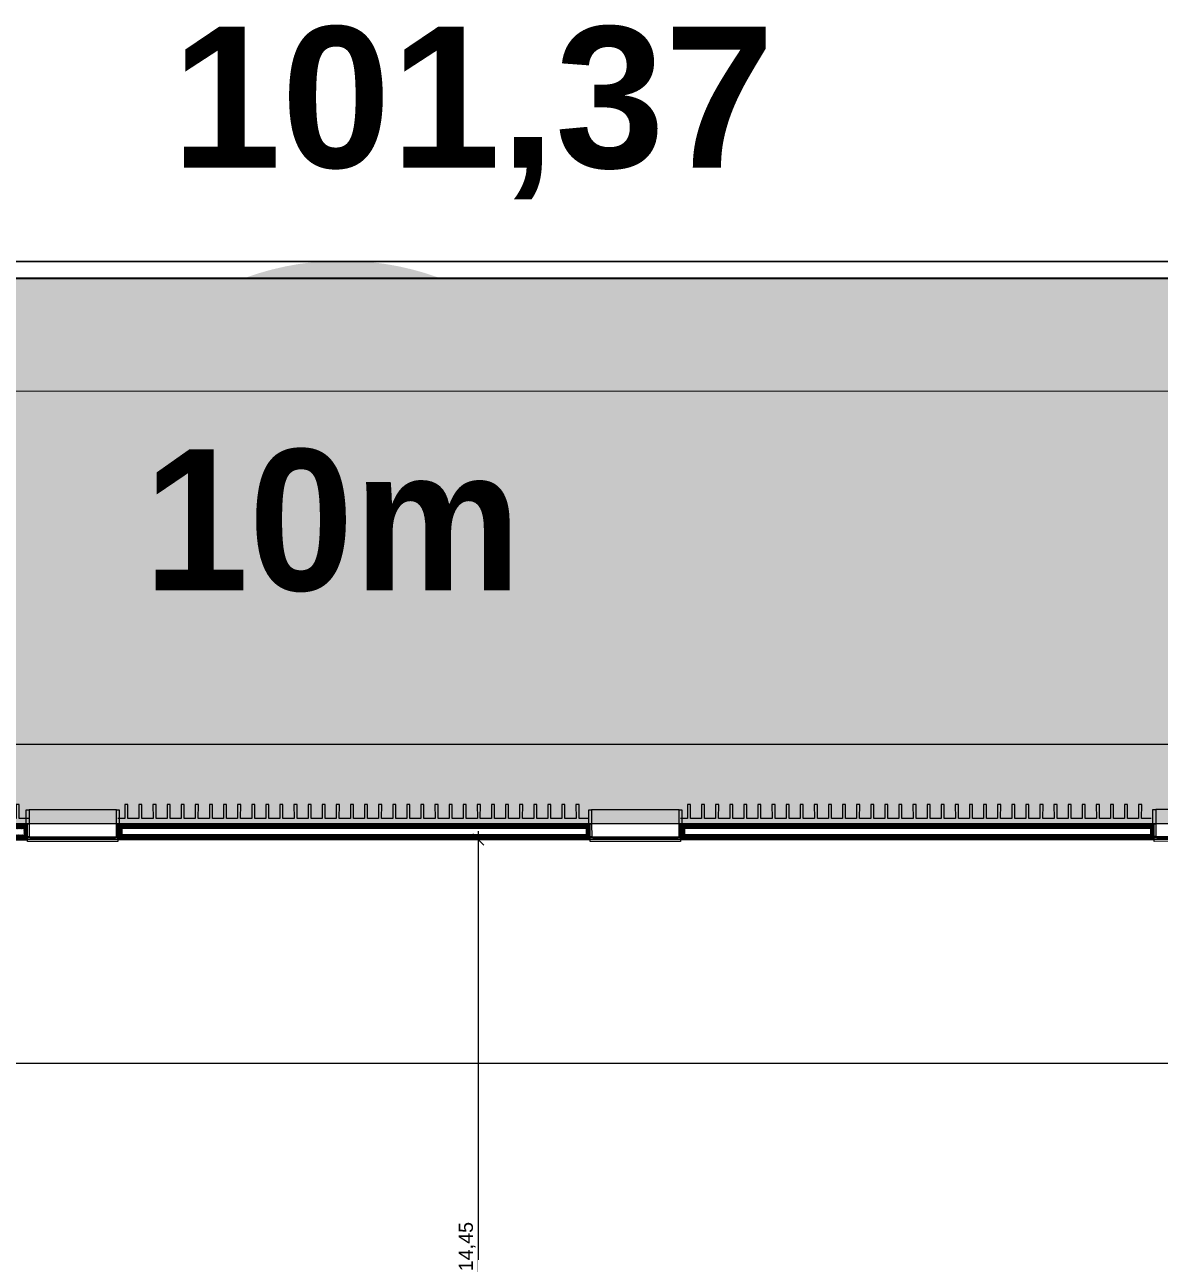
# Model space of a CAD drawing. Header units: millimetres. Extents: x -284281 to 1648660, y -821378 to -151356.
# Drawn here: x 414184 to 434306, y -180983 to -159236 of the extents above; entities that cross this region are included whole.
import ezdxf

# ---------------------------------------------------------------- set-up
doc = ezdxf.new("R2010")
doc.units = ezdxf.units.MM
doc.header["$MEASUREMENT"] = 0
doc.set_wipeout_variables(frame=1)
doc.linetypes.add('Traits', pattern=[282.222223, 141.111112, -141.111112])
doc.linetypes.add('Wipeout_Contour', pattern=[1000, 0, -1000])
for name, color, linetype in [('Cotations - 1_100', 7, 'Continuous'), ('Divers - Dessin général', 7, 'Continuous'), ('Fenêtres ARCHICAD', 7, 'Continuous'), ('Hachure', 7, 'Continuous'), ('Nouveau_0', 7, 'Continuous'), ('Sols_ Dalles', 7, 'Continuous'), ('TopoAlt', 7, 'Continuous')]:
    doc.layers.add(name, color=color, linetype=linetype)
doc.styles.add('STYLE_GENERE_2', font='arial.ttf')
doc.styles.add('STYLE_GENERE_3', font='arialbd.ttf')
doc.styles.add('STYLE_GENERE_4', font='AGENCYB.TTF')
doc.dimstyles.new('STYLE_GENERE__1', dxfattribs={"dimtxt": 250, "dimasz": 190, "dimexe": 0.18, "dimexo": 0.0625, "dimgap": 0, "dimtad": 1, "dimtih": 1, "dimtoh": 1, "dimlfac": 0.001, "dimzin": 0, "dimdsep": 46, "dimtxsty": 'STYLE_GENERE_2', "dimblk": 'ARROWHEAD_6', "dimblk1": 'ARROWHEAD_6', "dimblk2": 'ARROWHEAD_6', "dimcen": 0.09, "dimse1": 1, "dimse2": 1, "dimclrd": 7, "dimclre": 7, "dimclrt": 7, "dimazin": 0, "dimtfac": 1, "dimtdec": 4, "dimtmove": 0, "dimatfit": 3, "dimfxl": 1, "dimtolj": 1, "dimtzin": 0, "dimarcsym": 0})
doc.dimstyles.new('STYLE_GENERE__2', dxfattribs={"dimtxt": 250, "dimasz": 190, "dimexe": 0.18, "dimexo": 0.0625, "dimgap": 0, "dimtad": 1, "dimlfac": 0.001, "dimzin": 0, "dimdsep": 46, "dimtxsty": 'STYLE_GENERE_2', "dimblk": 'ARROWHEAD_6', "dimblk1": 'ARROWHEAD_6', "dimblk2": 'ARROWHEAD_6', "dimcen": 0.09, "dimse1": 1, "dimse2": 1, "dimclrd": 7, "dimclre": 7, "dimclrt": 7, "dimazin": 0, "dimtfac": 1, "dimtdec": 4, "dimtmove": 0, "dimatfit": 3, "dimfxl": 1, "dimtolj": 1, "dimtzin": 0, "dimarcsym": 0})
pattern_1 = [(45, (0, 175), (-55.684659, 55.684659), [0, -52.5, 0, -78.75]), (110, (175, 175), (74.000794, 26.934086), [0, -38.5, 0, -66.5])]
pattern_2 = [(45, (0, 0), (-7.07106781, 7.07106781), [])]

# ---------------------------------------------------------------- blocks, each defined once
blk = doc.blocks.new('Dalle_30_2', base_point=(380203, -171996))
at = {"layer": 'Sols_ Dalles', "linetype": 'Continuous', "lineweight": 0, "true_color": 0x2e271c}
blk.add_hatch(color=250, dxfattribs=at).paths.add_polyline_path([(380203, -171996), (380203, -230016), (380203, -260811), (415475, -260811), (415475, -260796), (415475, -258650), (415475, -258011), (415475, -222496), (405655, -222496), (405655, -218296), (415454, -218296), (415454, -204496), (412055, -204496), (412055, -201781), (412055, -189811), (436505, -189811), (436505, -253396), (436505, -253416), (437905, -253416), (437905, -253396), (437905, -188411), (410655, -188411), (410655, -200381), (410655, -205896), (414054, -205896), (414054, -216896), (404255, -216896), (404255, -223896), (414054, -223896), (414054, -258650), (414054, -259411), (382690, -259411), (381560, -259411), (381560, -231416), (381560, -173396), (462926, -173396), (462926, -253416), (464326, -253416), (464326, -171996)])
at = {"layer": 'Sols_ Dalles', "color": 250, "linetype": 'Continuous', "lineweight": 5, "true_color": 0x1f1f1f, "flags": 128}
for points in [[(381560, -259411), (381560, -231416), (381560, -173396), (462926, -173396), (462926, -253416)], [(464326, -253416), (464326, -171996), (380203, -171996), (380203, -230016), (380203, -260811)]]:
    blk.add_lwpolyline(points, dxfattribs=at)
blk = doc.blocks.new('Dalle_31_2', base_point=(360548, -295063))
at = {"linetype": 'Continuous', "lineweight": 0, "true_color": 0x6f6f6f}
h = blk.add_hatch(color=8, dxfattribs=at)
h.paths.add_polyline_path([(360548, -295063), (487920, -293827), (487920, -270903), (487463, -270903), (472886, -271041), (472886, -271062, 0.001346), (472886, -271073), (472897, -273095, -0.414214), (470908, -275106), (462184, -275106, -0.005189), (462131, -275116), (454148, -275196), (438771, -275253, -0.386553), (436573, -273475, -0.025189), (436562, -273329), (436569, -267730, -0.098562), (436800, -266944), (436817, -266952, -0.258849), (438655, -265606), (438653, -265587), (439337, -265587), (439337, -265687), (439337, -270687), (469237, -270687), (469237, -265687), (470908, -265687), (472605, -265687), (472605, -163738), (371863, -163738), (371863, -271041), (371883, -271041), (371883, -272001), (371883, -272001, -0.409427), (367883, -275935), (360548, -275935)])
h.paths.add_polyline_path([(377135, -260640), (373845, -260640), (373845, -248365), (373845, -243090), (373845, -242190), (377135, -242190)], flags=0)
h.paths.add_polyline_path([(380203, -193811), (380203, -171996), (431506, -171996), (464310, -171996), (464310, -262266), (464310, -262366), (438594, -262351), (437926, -262351), (436550, -262351), (436550, -189811), (412055, -189811), (412055, -201781), (412055, -204496), (415454, -204496), (415454, -208496), (415454, -218296), (405655, -218296), (405655, -222496), (415475, -222496), (415475, -260811), (380203, -260811), (380203, -230016)], flags=0)
h.paths.add_polyline_path([(381437, -269434, -0.090319), (381558, -268728, -0.201449), (382612, -267593, -0.104211), (383418, -267415), (384017, -267409, -0.104045), (384825, -267571, -0.238255), (385984, -268953, -0.055189), (386036, -269390), (386038, -269611), (386051, -270890), (385792, -271893, -0.267949), (384070, -272909), (383470, -272915, -0.193717), (382079, -272370, -0.070569), (381728, -271931, -0.131652), (381451, -270934)], flags=0)
h.paths.add_polyline_path([(392017, -273452), (392030, -267378, -0.380557), (394017, -265610), (394094, -265610), (394094, -270610), (409094, -270610), (409094, -265610), (414056, -265610, -0.414214), (415556, -267110), (415556, -273661, -0.345502), (413837, -275433), (394027, -275599, -0.415791), (392017, -273599)], flags=0)
h.paths.add_polyline_path([(424210, -271504, -0.134474), (423930, -270485), (423930, -268985, -0.414214), (425930, -266985), (426530, -266985, -0.414214), (428530, -268985), (428530, -270485, -0.12882), (428274, -271466, -0.270936), (426530, -272485), (425930, -272485, -0.26498)], flags=0)
at = {"color": 9, "linetype": 'Continuous', "lineweight": 5, "flags": 128}
blk.add_lwpolyline([(472605, -265687), (472605, -163738), (371863, -163738), (371863, -271041)], dxfattribs=at)
blk.add_lwpolyline([(380203, -193811), (380203, -230016), (380203, -260811), (415475, -260811), (415475, -222496), (405655, -222496), (405655, -218296), (415454, -218296), (415454, -208496), (415454, -204496), (412055, -204496), (412055, -201781), (412055, -189811), (436550, -189811), (436550, -262351), (437926, -262351), (438594, -262351), (464310, -262366), (464310, -262266), (464310, -171996), (431506, -171996), (380203, -171996)], close=True, dxfattribs=at)
blk = doc.blocks.new('Dalle_46_2', base_point=(371875, -163719))
at = {"linetype": 'Continuous', "lineweight": 0, "true_color": 0x90b349}
blk.add_hatch(color=55, dxfattribs=at).paths.add_polyline_path([(371875, -163719), (371856, -271725), (373816, -271706), (373835, -165720), (470605, -165737), (470587, -265587), (472587, -265588), (472605, -163738)])
at = {"color": 7, "linetype": 'Continuous', "lineweight": 5, "flags": 128}
blk.add_lwpolyline([(371875, -163719), (371856, -271725), (373816, -271706), (373835, -165720), (470605, -165737), (470587, -265587), (472587, -265588), (472605, -163738)], close=True, dxfattribs=at)
blk = doc.blocks.new('Fenêtre 25')
at = {"layer": 'Fenêtres ARCHICAD', "color": 7, "linetype": 'Continuous', "lineweight": 5}
for p, q in [((-800, 0), (-800, 33)), ((-800, 33), (800, 33)), ((800, 33), (800, 0)), ((-800, -30), (800, -30)), ((-800, -280), (-800, -50)), ((-800, -50), (-775, -50)), ((-800, -195), (-800, -265)), ((-800, -195), (-800, -265)), ((-800, -195), (-800, -265)), ((-800, -195), (-800, -265)), ((-775, -50), (-775, -280)), ((775, -280), (775, -50)), ((775, -50), (800, -50)), ((800, -50), (800, -280)), ((800, -195), (800, -265)), ((800, -195), (800, -265)), ((800, -195), (800, -265)), ((800, -195), (800, -265)), ((-825, -530), (-825, -280)), ((-825, -280), (-775, -280)), ((-825, -280), (-800, -280)), ((-825, -280), (-800, -280)), ((-800, -265), (-800, -280)), ((-800, -265), (-800, -280)), ((-775, -280), (-800, -280)), ((-775, -280), (-775, -530)), ((800, -280), (775, -280)), ((775, -280), (825, -280)), ((775, -530), (775, -280)), ((800, -265), (800, -280)), ((800, -265), (800, -280)), ((800, -280), (825, -280)), ((800, -280), (825, -280)), ((825, -280), (825, -530)), ((-775, -530), (-825, -530)), ((-775, -530), (775, -530)), ((825, -530), (775, -530))]:
    blk.add_line(p, q, dxfattribs=at)
at = {"layer": 'Fenêtres ARCHICAD', "color": 7, "linetype": 'Traits', "lineweight": 5}
blk.add_line((-800, 0), (800, 0), dxfattribs=at)
at = {"color": 254, "linetype": 'Wipeout_Contour', "lineweight": 0, "ltscale": 3003.33026}
blk.add_wipeout([(-750, 0), (-750, -50), (750, -50), (750, 0)], dxfattribs=at).dxf.layer = 'Fenêtres ARCHICAD'
at = {"layer": 'Fenêtres ARCHICAD', "color": 7, "linetype": 'Continuous', "lineweight": 5}
for p, q in [((-800, 0), (-750, 0)), ((-800, 0), (-800, -15)), ((-800, 0), (-800, -15)), ((-750, 0), (-750, -50)), ((-750, 0), (750, 0)), ((750, -50), (750, 0)), ((750, 0), (800, 0)), ((800, 0), (800, -15)), ((800, 0), (800, -15)), ((-800, -15), (-800, -50)), ((-800, -15), (-800, -50)), ((-750, -50), (-800, -50)), ((-800, -50), (-800, -85)), ((-800, -50), (-800, -85)), ((-800, -85), (-800, -195)), ((-800, -85), (-800, -195)), ((-800, -85), (-800, -195)), ((-800, -85), (-800, -195)), ((-750, -25), (750, -25)), ((750, -50), (-750, -50)), ((800, -50), (750, -50)), ((800, -15), (800, -50)), ((800, -15), (800, -50)), ((800, -50), (800, -85)), ((800, -50), (800, -85)), ((800, -85), (800, -195)), ((800, -85), (800, -195)), ((800, -85), (800, -195)), ((800, -85), (800, -195))]:
    blk.add_line(p, q, dxfattribs=at)
blk = doc.blocks.new('Mur_175_2', base_point=(381560, -173411))
at = {"color": 254, "linetype": 'Wipeout_Contour', "lineweight": 0, "ltscale": 1780815.085440296}
blk.add_wipeout([(405839, -173406), (405839, -173421), (414239, -173420), (414239, -173405)], dxfattribs=at)
at = {"color": 254, "linetype": 'Wipeout_Contour', "lineweight": 0, "ltscale": 1817672.836844516}
blk.add_wipeout([(415839, -173404), (415839, -173419), (424214, -173418), (424214, -173403)], dxfattribs=at)
at = {"color": 254, "linetype": 'Wipeout_Contour', "lineweight": 0, "ltscale": 1854658.81084497}
blk.add_wipeout([(425814, -173402), (425814, -173417), (434214, -173416), (434214, -173401)], dxfattribs=at)
at = {"color": 254, "linetype": 'Wipeout_Contour', "lineweight": 0, "ltscale": 1781228.448330974}
blk.add_wipeout([(414239, -173670), (405839, -173671), (405839, -173686), (414239, -173685)], dxfattribs=at)
at = {"linetype": 'Continuous', "lineweight": 5, "true_color": 0x5f5f5f}
h = blk.add_hatch(dxfattribs=at)
h.set_pattern_fill('ENDUIT_0002', color=251, style=0, pattern_type=2)
h.set_pattern_definition(pattern_1)
h.paths.add_polyline_path([(405839, -173406), (405839, -173421), (414239, -173420), (414239, -173405)])
h = blk.add_hatch(dxfattribs=at)
h.set_pattern_fill('ENDUIT_0002', color=251, style=0, pattern_type=2)
h.set_pattern_definition(pattern_1)
h.paths.add_polyline_path([(415839, -173404), (415839, -173419), (424214, -173418), (424214, -173403)])
h = blk.add_hatch(dxfattribs=at)
h.set_pattern_fill('ENDUIT_0002', color=251, style=0, pattern_type=2)
h.set_pattern_definition(pattern_1)
h.paths.add_polyline_path([(425814, -173402), (425814, -173417), (434214, -173416), (434214, -173401)])
h = blk.add_hatch(dxfattribs=at)
h.set_pattern_fill('ENDUIT_0002', color=251, style=0, pattern_type=2)
h.set_pattern_definition(pattern_1)
h.paths.add_polyline_path([(414239, -173670), (405839, -173671), (405839, -173686), (414239, -173685)])
at = {"color": 254, "linetype": 'Wipeout_Contour', "lineweight": 0, "ltscale": 1780881.149499115}
blk.add_wipeout([(405839, -173421), (405909, -173491), (414169, -173490), (414239, -173420)], dxfattribs=at)
at = {"color": 254, "linetype": 'Wipeout_Contour', "lineweight": 0, "ltscale": 1817737.569561409}
blk.add_wipeout([(415839, -173419), (415909, -173489), (424144, -173488), (424214, -173418)], dxfattribs=at)
at = {"color": 254, "linetype": 'Wipeout_Contour', "lineweight": 0, "ltscale": 1854722.259495648}
blk.add_wipeout([(425814, -173417), (425884, -173487), (434144, -173486), (434214, -173416)], dxfattribs=at)
at = {"linetype": 'Continuous', "lineweight": 5, "true_color": 0x5f5f5f}
h = blk.add_hatch(dxfattribs=at)
h.set_pattern_fill('BRIQUES_TERRE_CUITE__INT_94', color=251, style=0, pattern_type=2)
h.set_pattern_definition(pattern_2)
h.paths.add_polyline_path([(405839, -173421), (405909, -173491), (414169, -173490), (414239, -173420)])
h = blk.add_hatch(dxfattribs=at)
h.set_pattern_fill('BRIQUES_TERRE_CUITE__INT_94', color=251, style=0, pattern_type=2)
h.set_pattern_definition(pattern_2)
h.paths.add_polyline_path([(415839, -173419), (415909, -173489), (424144, -173488), (424214, -173418)])
h = blk.add_hatch(dxfattribs=at)
h.set_pattern_fill('BRIQUES_TERRE_CUITE__INT_94', color=251, style=0, pattern_type=2)
h.set_pattern_definition(pattern_2)
h.paths.add_polyline_path([(425814, -173417), (425884, -173487), (434144, -173486), (434214, -173416)])
at = {"color": 254, "linetype": 'Wipeout_Contour', "lineweight": 0, "ltscale": 1817874.899789986}
blk.add_wipeout([(415909, -173489), (415909, -173599), (424144, -173598), (424144, -173488)], dxfattribs=at)
at = {"color": 254, "linetype": 'Wipeout_Contour', "lineweight": 0, "ltscale": 1854856.85800257}
blk.add_wipeout([(425884, -173487), (425884, -173597), (434144, -173596), (434144, -173486)], dxfattribs=at)
at = {"color": 254, "linetype": 'Wipeout_Contour', "lineweight": 0, "ltscale": 1781162.123250293}
blk.add_wipeout([(414239, -173600), (405839, -173601), (405839, -173671), (414239, -173670)], dxfattribs=at)
at = {"linetype": 'Continuous', "lineweight": 5, "true_color": 0x5f5f5f}
h = blk.add_hatch(dxfattribs=at)
h.set_pattern_fill('BRIQUES_TERRE_CUITE__INT_94', color=251, style=0, pattern_type=2)
h.set_pattern_definition(pattern_2)
h.paths.add_polyline_path([(414239, -173600), (405839, -173601), (405839, -173671), (414239, -173670)])
at = {"color": 254, "linetype": 'Wipeout_Contour', "lineweight": 0, "ltscale": 1818077.818489776}
blk.add_wipeout([(424214, -173668), (415839, -173669), (415839, -173684), (424214, -173683)], dxfattribs=at)
at = {"color": 254, "linetype": 'Wipeout_Contour', "lineweight": 0, "ltscale": 1855055.717275496}
blk.add_wipeout([(434214, -173666), (425814, -173667), (425814, -173682), (434214, -173681)], dxfattribs=at)
at = {"linetype": 'Continuous', "lineweight": 5, "true_color": 0x5f5f5f}
h = blk.add_hatch(dxfattribs=at)
h.set_pattern_fill('ENDUIT_0002', color=251, style=0, pattern_type=2)
h.set_pattern_definition(pattern_1)
h.paths.add_polyline_path([(424214, -173668), (415839, -173669), (415839, -173684), (424214, -173683)])
h = blk.add_hatch(dxfattribs=at)
h.set_pattern_fill('ENDUIT_0002', color=251, style=0, pattern_type=2)
h.set_pattern_definition(pattern_1)
h.paths.add_polyline_path([(434214, -173666), (425814, -173667), (425814, -173682), (434214, -173681)])
at = {"color": 254, "linetype": 'Wipeout_Contour', "lineweight": 0, "ltscale": 1796335.717351052}
blk.add_wipeout([(414169, -173490), (414169, -173600), (414239, -173600), (414239, -173420)], dxfattribs=at)
at = {"linetype": 'Continuous', "lineweight": 5, "true_color": 0x5f5f5f}
h = blk.add_hatch(dxfattribs=at)
h.set_pattern_fill('BRIQUES_TERRE_CUITE__INT_94', color=251, style=0, pattern_type=2)
h.set_pattern_definition(pattern_2)
h.paths.add_polyline_path([(414169, -173490), (414169, -173600), (414239, -173600), (414239, -173420)])
at = {"color": 7, "linetype": 'Continuous', "lineweight": 5}
for p, q in [((414239, -173420), (405839, -173421)), ((414239, -173405), (414214, -173405)), ((414239, -173420), (414239, -173405)), ((414239, -173490), (414239, -173420)), ((414239, -173490), (414239, -173420)), ((414239, -173600), (414239, -173490)), ((414239, -173600), (414239, -173490)), ((405839, -173671), (414239, -173670)), ((414239, -173635), (414239, -173600)), ((414239, -173670), (414239, -173635)), ((414239, -173685), (414239, -173670))]:
    blk.add_line(p, q, dxfattribs=at)
at = {"color": 7, "linetype": 'Continuous', "lineweight": 5, "flags": 128}
for points in [[(414239, -173405), (405839, -173406)], [(405839, -173686), (414239, -173685)]]:
    blk.add_lwpolyline(points, dxfattribs=at)
at = {"color": 254, "linetype": 'Wipeout_Contour', "lineweight": 0, "ltscale": 1818012.837966135}
blk.add_wipeout([(424214, -173598), (415839, -173599), (415839, -173669), (424214, -173668)], dxfattribs=at)
at = {"color": 254, "linetype": 'Wipeout_Contour', "lineweight": 0, "ltscale": 1854992.032110328}
blk.add_wipeout([(434214, -173596), (425814, -173597), (425814, -173667), (434214, -173666)], dxfattribs=at)
at = {"linetype": 'Continuous', "lineweight": 5, "true_color": 0x5f5f5f}
h = blk.add_hatch(dxfattribs=at)
h.set_pattern_fill('BRIQUES_TERRE_CUITE__INT_94', color=251, style=0, pattern_type=2)
h.set_pattern_definition(pattern_2)
h.paths.add_polyline_path([(424214, -173598), (415839, -173599), (415839, -173669), (424214, -173668)])
h = blk.add_hatch(dxfattribs=at)
h.set_pattern_fill('BRIQUES_TERRE_CUITE__INT_94', color=251, style=0, pattern_type=2)
h.set_pattern_definition(pattern_2)
h.paths.add_polyline_path([(434214, -173596), (425814, -173597), (425814, -173667), (434214, -173666)])
at = {"color": 254, "linetype": 'Wipeout_Contour', "lineweight": 0, "ltscale": 1802498.252820225}
blk.add_wipeout([(415909, -173489), (415839, -173419), (415839, -173599), (415909, -173599)], dxfattribs=at)
at = {"color": 254, "linetype": 'Wipeout_Contour', "lineweight": 0, "ltscale": 1833198.740355224}
blk.add_wipeout([(424144, -173488), (424144, -173598), (424214, -173598), (424214, -173418)], dxfattribs=at)
at = {"color": 254, "linetype": 'Wipeout_Contour', "lineweight": 0, "ltscale": 1839382.675744231}
blk.add_wipeout([(425884, -173487), (425814, -173417), (425814, -173597), (425884, -173597)], dxfattribs=at)
at = {"color": 254, "linetype": 'Wipeout_Contour', "lineweight": 0, "ltscale": 1870279.27357819}
blk.add_wipeout([(434144, -173486), (434144, -173596), (434214, -173596), (434214, -173416)], dxfattribs=at)
at = {"linetype": 'Continuous', "lineweight": 5, "true_color": 0x5f5f5f}
h = blk.add_hatch(dxfattribs=at)
h.set_pattern_fill('BRIQUES_TERRE_CUITE__INT_94', color=251, style=0, pattern_type=2)
h.set_pattern_definition(pattern_2)
h.paths.add_polyline_path([(415909, -173489), (415839, -173419), (415839, -173599), (415909, -173599)])
h = blk.add_hatch(dxfattribs=at)
h.set_pattern_fill('BRIQUES_TERRE_CUITE__INT_94', color=251, style=0, pattern_type=2)
h.set_pattern_definition(pattern_2)
h.paths.add_polyline_path([(424144, -173488), (424144, -173598), (424214, -173598), (424214, -173418)])
h = blk.add_hatch(dxfattribs=at)
h.set_pattern_fill('BRIQUES_TERRE_CUITE__INT_94', color=251, style=0, pattern_type=2)
h.set_pattern_definition(pattern_2)
h.paths.add_polyline_path([(425884, -173487), (425814, -173417), (425814, -173597), (425884, -173597)])
h = blk.add_hatch(dxfattribs=at)
h.set_pattern_fill('BRIQUES_TERRE_CUITE__INT_94', color=251, style=0, pattern_type=2)
h.set_pattern_definition(pattern_2)
h.paths.add_polyline_path([(434144, -173486), (434144, -173596), (434214, -173596), (434214, -173416)])
at = {"color": 7, "linetype": 'Continuous', "lineweight": 5}
for p, q in [((415864, -173404), (415839, -173404)), ((415839, -173419), (415839, -173404)), ((424214, -173418), (415839, -173419)), ((415839, -173489), (415839, -173419)), ((415839, -173489), (415839, -173419)), ((415839, -173599), (415839, -173489)), ((415839, -173599), (415839, -173489)), ((424144, -173488), (415909, -173489)), ((415909, -173489), (415909, -173599)), ((424144, -173488), (424144, -173598)), ((424214, -173403), (424189, -173403)), ((424214, -173418), (424214, -173403)), ((424214, -173488), (424214, -173418)), ((424214, -173488), (424214, -173418)), ((424214, -173598), (424214, -173488)), ((424214, -173598), (424214, -173488)), ((425839, -173402), (425814, -173402)), ((425814, -173417), (425814, -173402)), ((434214, -173416), (425814, -173417)), ((425814, -173487), (425814, -173417)), ((425814, -173487), (425814, -173417)), ((425814, -173597), (425814, -173487)), ((425814, -173597), (425814, -173487)), ((434144, -173486), (425884, -173487)), ((425884, -173487), (425884, -173597)), ((434144, -173486), (434144, -173596)), ((434214, -173401), (434189, -173401)), ((434214, -173416), (434214, -173401)), ((434214, -173486), (434214, -173416)), ((434214, -173486), (434214, -173416)), ((434214, -173596), (434214, -173486)), ((434214, -173596), (434214, -173486)), ((415839, -173634), (415839, -173599)), ((415839, -173669), (415839, -173634)), ((415839, -173669), (424214, -173668)), ((415839, -173684), (415839, -173669)), ((424144, -173598), (415909, -173599)), ((424214, -173633), (424214, -173598)), ((424214, -173668), (424214, -173633)), ((424214, -173683), (424214, -173668)), ((425814, -173632), (425814, -173597)), ((425814, -173667), (425814, -173632)), ((425814, -173667), (434214, -173666)), ((425814, -173682), (425814, -173667)), ((434144, -173596), (425884, -173597)), ((434214, -173631), (434214, -173596)), ((434214, -173666), (434214, -173631)), ((434214, -173681), (434214, -173666))]:
    blk.add_line(p, q, dxfattribs=at)
at = {"color": 7, "linetype": 'Continuous', "lineweight": 5, "flags": 128}
for points in [[(424214, -173403), (415839, -173404)], [(434214, -173401), (425814, -173402)], [(415839, -173684), (424214, -173683)], [(425814, -173682), (434214, -173681)]]:
    blk.add_lwpolyline(points, dxfattribs=at)
at = {"layer": 'Fenêtres ARCHICAD', "color": 7, "linetype": 'Continuous', "lineweight": 5, "zscale": 1000, "rotation": 180.0105654490006}
for p in [(415039, -173684), (425014, -173683), (435014, -173681)]:
    blk.add_blockref('Fenêtre 25', p, dxfattribs=at)
blk = doc.blocks.new('Mur_227_2', base_point=(371535, -163438))
at = {"layer": 'TopoAlt', "color": 211, "linetype": 'Continuous', "lineweight": 5, "true_color": 0xfe55ff, "flags": 128}
for points in [[(472905, -163438), (371835, -163438)], [(371835, -163738), (472605, -163738)]]:
    blk.add_lwpolyline(points, dxfattribs=at)
blk = doc.blocks.new('Tôle profilée 25')
at = {"color": 7, "linetype": 'Continuous', "lineweight": 5}
for p, q in [((0, 8347.3), (0, 8176.5)), ((-250, 8177.5), (-250, 8150)), ((0, 8176.5), (-250, 8177.5)), ((-250, 8150), (-250, 8122.5)), ((-250, 8122.5), (0, 8123.5)), ((0, 8123.5), (0, 7926.5)), ((-250, 7927.5), (-250, 7900)), ((0, 7926.5), (-250, 7927.5)), ((-250, 7900), (-250, 7872.5)), ((-250, 7872.5), (0, 7873.5)), ((0, 7873.5), (0, 7676.5)), ((-250, 7677.5), (-250, 7650)), ((0, 7676.5), (-250, 7677.5)), ((-250, 7650), (-250, 7622.5)), ((-250, 7622.5), (0, 7623.5)), ((0, 7623.5), (0, 7426.5)), ((-250, 7427.5), (-250, 7400)), ((0, 7426.5), (-250, 7427.5)), ((-250, 7400), (-250, 7372.5)), ((-250, 7372.5), (0, 7373.5)), ((-250, 7177.5), (-250, 7150)), ((0, 7176.5), (-250, 7177.5)), ((0, 7373.5), (0, 7176.5)), ((-250, 7150), (-250, 7122.5)), ((-250, 7122.5), (0, 7123.5)), ((0, 7123.5), (0, 6926.5)), ((-250, 6927.5), (-250, 6900)), ((0, 6926.5), (-250, 6927.5)), ((-250, 6900), (-250, 6872.5)), ((-250, 6872.5), (0, 6873.5)), ((0, 6873.5), (0, 6676.5)), ((-250, 6677.5), (-250, 6650)), ((0, 6676.5), (-250, 6677.5)), ((-250, 6650), (-250, 6622.5)), ((-250, 6622.5), (0, 6623.5)), ((0, 6623.5), (0, 6426.5)), ((-250, 6427.5), (-250, 6400)), ((0, 6426.5), (-250, 6427.5)), ((-250, 6400), (-250, 6372.5)), ((-250, 6372.5), (0, 6373.5)), ((0, 6373.5), (0, 6176.5)), ((-250, 6177.5), (-250, 6150)), ((0, 6176.5), (-250, 6177.5)), ((-250, 6150), (-250, 6122.5)), ((-250, 6122.5), (0, 6123.5)), ((0, 6123.5), (0, 5926.5)), ((-250, 5927.5), (-250, 5900)), ((0, 5926.5), (-250, 5927.5)), ((-250, 5900), (-250, 5872.5)), ((-250, 5872.5), (0, 5873.5)), ((0, 5873.5), (0, 5676.5)), ((-250, 5677.5), (-250, 5650)), ((0, 5676.5), (-250, 5677.5)), ((-250, 5650), (-250, 5622.5)), ((-250, 5622.5), (0, 5623.5)), ((0, 5623.5), (0, 5426.5)), ((-250, 5427.5), (-250, 5400)), ((0, 5426.5), (-250, 5427.5)), ((-250, 5400), (-250, 5372.5)), ((-250, 5372.5), (0, 5373.5)), ((0, 5373.5), (0, 5176.5)), ((-250, 5177.5), (-250, 5150)), ((0, 5176.5), (-250, 5177.5)), ((-250, 5150), (-250, 5122.5)), ((-250, 5122.5), (0, 5123.5)), ((0, 5123.5), (0, 4926.5)), ((-250, 4927.5), (-250, 4900)), ((0, 4926.5), (-250, 4927.5)), ((-250, 4900), (-250, 4872.5)), ((-250, 4872.5), (0, 4873.5)), ((0, 4873.5), (0, 4676.5)), ((-250, 4677.5), (-250, 4650)), ((0, 4676.5), (-250, 4677.5)), ((-250, 4650), (-250, 4622.5)), ((-250, 4622.5), (0, 4623.5)), ((0, 4623.5), (0, 4426.5)), ((-250, 4427.5), (-250, 4400)), ((0, 4426.5), (-250, 4427.5)), ((-250, 4400), (-250, 4372.5)), ((-250, 4372.5), (0, 4373.5)), ((0, 4373.5), (0, 4176.5)), ((-250, 4177.5), (-250, 4150)), ((0, 4176.5), (-250, 4177.5)), ((-250, 4150), (-250, 4122.5)), ((-250, 4122.5), (0, 4123.5)), ((-250, 3927.5), (-250, 3900)), ((0, 3926.5), (-250, 3927.5)), ((0, 4123.5), (0, 3926.5)), ((-250, 3900), (-250, 3872.5)), ((-250, 3872.5), (0, 3873.5)), ((0, 3873.5), (0, 3676.5)), ((-250, 3677.5), (-250, 3650)), ((0, 3676.5), (-250, 3677.5)), ((-250, 3650), (-250, 3622.5)), ((-250, 3622.5), (0, 3623.5)), ((0, 3623.5), (0, 3426.5)), ((-250, 3427.5), (-250, 3400)), ((0, 3426.5), (-250, 3427.5)), ((-250, 3400), (-250, 3372.5)), ((-250, 3372.5), (0, 3373.5)), ((0, 3373.5), (0, 3176.5)), ((-250, 3177.5), (-250, 3150)), ((0, 3176.5), (-250, 3177.5)), ((-250, 3150), (-250, 3122.5)), ((-250, 3122.5), (0, 3123.5)), ((0, 3123.5), (0, 2926.5)), ((-250, 2927.5), (-250, 2900)), ((0, 2926.5), (-250, 2927.5)), ((-250, 2900), (-250, 2872.5)), ((-250, 2872.5), (0, 2873.5)), ((0, 2873.5), (0, 2676.5)), ((-250, 2677.5), (-250, 2650)), ((0, 2676.5), (-250, 2677.5)), ((-250, 2650), (-250, 2622.5)), ((-250, 2622.5), (0, 2623.5)), ((0, 2623.5), (0, 2426.5)), ((-250, 2427.5), (-250, 2400)), ((0, 2426.5), (-250, 2427.5)), ((-250, 2400), (-250, 2372.5)), ((-250, 2372.5), (0, 2373.5)), ((-250, 2177.5), (-250, 2150)), ((0, 2176.5), (-250, 2177.5)), ((0, 2373.5), (0, 2176.5)), ((-250, 2150), (-250, 2122.5)), ((-250, 2122.5), (0, 2123.5)), ((0, 2123.5), (0, 1926.5)), ((-250, 1927.5), (-250, 1900)), ((0, 1926.5), (-250, 1927.5)), ((-250, 1900), (-250, 1872.5)), ((-250, 1872.5), (0, 1873.5)), ((0, 1873.5), (0, 1676.5)), ((-250, 1677.5), (-250, 1650)), ((0, 1676.5), (-250, 1677.5)), ((-250, 1650), (-250, 1622.5)), ((-250, 1622.5), (0, 1623.5)), ((0, 1623.5), (0, 1426.5)), ((-250, 1427.5), (-250, 1400)), ((0, 1426.5), (-250, 1427.5)), ((-250, 1400), (-250, 1372.5)), ((-250, 1372.5), (0, 1373.5)), ((0, 1373.5), (0, 1176.5)), ((-250, 1177.5), (-250, 1150)), ((0, 1176.5), (-250, 1177.5)), ((-250, 1150), (-250, 1122.5)), ((-250, 1122.5), (0, 1123.5)), ((0, 1123.5), (0, 926.5)), ((-250, 927.5), (-250, 900)), ((0, 926.5), (-250, 927.5)), ((-250, 900), (-250, 872.5)), ((-250, 872.5), (0, 873.5)), ((0, 873.5), (0, 676.5)), ((-250, 677.5), (-250, 650)), ((0, 676.5), (-250, 677.5)), ((-250, 650), (-250, 622.5)), ((-250, 622.5), (0, 623.5)), ((0, 623.5), (0, 426.5)), ((-250, 427.5), (-250, 400)), ((0, 426.5), (-250, 427.5)), ((-250, 400), (-250, 372.5)), ((-250, 372.5), (0, 373.5)), ((0, 373.5), (0, 176.5)), ((-250, 177.5), (-250, 150)), ((0, 176.5), (-250, 177.5)), ((-250, 150), (-250, 122.5)), ((-250, 122.5), (0, 123.5)), ((0, 123.5), (0, 0))]:
    blk.add_line(p, q, dxfattribs=at)
blk = doc.blocks.new('*D985')
at = {"layer": 'Cotations - 1_100', "color": 7, "linetype": 'Continuous', "lineweight": 5, "transparency": 16777216}
for p, q in [((381840, -177833), (381840, -177458)), ((437625, -177833), (437625, -177458)), ((381940, -177546), (381740, -177746)), ((381840, -177646), (437625, -177646)), ((437725, -177546), (437525, -177746))]:
    blk.add_line(p, q, dxfattribs=at)
at = {"layer": 'Cotations - 1_100', "color": 7, "lineweight": 5, "transparency": 16777216, "char_height": 250, "attachment_point": 7, "style": 'STYLE_GENERE_2'}
for s, insert in [('\\A1;{\\pql;\\fArial|b0|i0|c0|p38;55,78}', (408973, -177596)), ('\\A1;{\\pql;\\fArial|b0|i0|c0|p38;0,58}', (436860, -177596))]:
    blk.add_mtext(s, dxfattribs=dict(at, insert=insert))
blk = doc.blocks.new('ARROWHEAD_6')
at = {"color": 0, "linetype": 'Continuous', "lineweight": 0}
for p, q in [((0, 0), (-1, 0)), ((-0.5, -0.5), (0.5, 0.5))]:
    blk.add_line(p, q, dxfattribs=at)
blk = doc.blocks.new('*D991')
at = {"layer": 'Cotations - 1_100', "color": 7, "linetype": 'Continuous', "lineweight": 5, "transparency": 16777216}
for p, q in [((422230, -173683), (422230, -173533)), ((422418, -173683), (422043, -173683)), ((422330, -173783), (422130, -173583)), ((422230, -188131), (422230, -173683)), ((422130, -188031), (422330, -188231)), ((422418, -188131), (422043, -188131)), ((422230, -188281), (422230, -188131))]:
    blk.add_line(p, q, dxfattribs=at)
at = {"layer": 'Cotations - 1_100', "color": 7, "lineweight": 5, "transparency": 16777216, "insert": (422180, -181334), "char_height": 250, "attachment_point": 7, "rotation": 90, "style": 'STYLE_GENERE_2'}
blk.add_mtext('\\A1;{\\pql;\\fArial|b0|i0|c0|p38;14,45}', dxfattribs=at)

msp = doc.modelspace()

# ---------------------------------------------------------------- block references
at = {"color": 9, "linetype": 'Continuous', "lineweight": 5}
msp.add_blockref('Dalle_31_2', (360547.96118, -295062.57111), dxfattribs=at)
at = {"color": 7, "linetype": 'Continuous', "lineweight": 5}
msp.add_blockref('Dalle_46_2', (371875.26584, -163719.4954), dxfattribs=at)
at = {"layer": 'Sols_ Dalles', "color": 250, "linetype": 'Continuous', "lineweight": 5, "true_color": 0x1f1f1f}
msp.add_blockref('Dalle_30_2', (380202.95244, -171995.57011), dxfattribs=at)
at = {"layer": 'TopoAlt', "color": 211, "lineweight": 5, "true_color": 0xfe55ff}
msp.add_blockref('Mur_227_2', (371535.19488, -163437.63526), dxfattribs=at)

# ---------------------------------------------------------------- texts
at = {"layer": 'Cotations - 1_100', "color": 14, "linetype": 'Continuous', "lineweight": 5, "true_color": 0x990000, "insert": (416794.262, -159272.88392), "char_height": 2500, "attachment_point": 1, "rotation": 359.999999798, "style": 'STYLE_GENERE_3'}
msp.add_mtext('\\A1;{\\pql;\\fArial|b1|i0|c0|p38;101,37}', dxfattribs=at)
at = {"layer": 'Hachure', "color": 14, "linetype": 'Continuous', "lineweight": 5, "true_color": 0xa40f02, "insert": (419645.58731, -168034.00907), "char_height": 2500, "attachment_point": 5, "style": 'STYLE_GENERE_4'}
msp.add_mtext('\\A1;{\\pqc;\\fAgency FB|b1|i0|c0|p34;10\\fAgency FB|b1|i0|c0|p34;m}', dxfattribs=at)

# ---------------------------------------------------------------- dimensions: what is measured, and where the dimension line sits
at = {"layer": 'Cotations - 1_100', "color": 7, "linetype": 'Continuous', "lineweight": 5}
dim = msp.add_linear_dim(base=(437625.06106, -177645.56191), p1=(381840.20051, -180910.54685), p2=(437625.06106, -180905.40343), dimstyle='STYLE_GENERE__1', dxfattribs=at)
dim.commit()
dim.dimension.update_dxf_attribs({"geometry": '*D985', "text_midpoint": (409392.63074, -177470.56191), "dimtype": 160})

# ---------------------------------------------------------------- next in the draw order: block references
at = {"color": 7, "lineweight": 5}
msp.add_blockref('Mur_175_2', (381560.20051, -173410.57403), dxfattribs=at)

# ---------------------------------------------------------------- next in the draw order: hatches: boundary and pattern name
at = {"linetype": 'Continuous', "lineweight": 0, "true_color": 0xa7a7a7}
msp.add_hatch(color=253, dxfattribs=at).paths.add_polyline_path([(414816.97767, -168421.50615, 1), (424816.97767, -168421.50615, 1)])

# ---------------------------------------------------------------- next in the draw order: linework, layer by layer
at = {"layer": 'Divers - Dessin général', "color": 14, "linetype": 'Continuous', "lineweight": 5, "true_color": 0x990000}
msp.add_lwpolyline([(472905.19537, -163437.63526), (472885.81291, -271067.6377), (371555.90712, -272027.63374), (371538.53709, -197317.63509), (371535.19488, -163437.63526)], close=True, dxfattribs=at)
at = {"layer": 'Nouveau_0', "color": 7, "linetype": 'Continuous', "lineweight": 5}
msp.add_lwpolyline([(437925.55265, -173395.57011), (437925.55265, -188395.57011), (381575.55265, -188395.57011), (381575.55265, -173395.57011)], close=True, dxfattribs=at)

# ---------------------------------------------------------------- next in the draw order: block references
at = {"color": 7, "linetype": 'Continuous', "lineweight": 5, "zscale": 1000, "rotation": 270}
for p in [(405911.24128, -173309.77727), (415838.66824, -173309.77727), (425813.66807, -173309.77727)]:
    msp.add_blockref('Tôle profilée 25', p, dxfattribs=at)

# ---------------------------------------------------------------- next in the draw order: dimensions: what is measured, and where the dimension line sits
at = {"layer": 'Cotations - 1_100', "color": 7, "linetype": 'Continuous', "lineweight": 5}
dim = msp.add_linear_dim(base=(422230.08287, -173682.70865), p1=(420649.35884, -188130.57129), p2=(424213.71973, -173682.70865), angle=90, dimstyle='STYLE_GENERE__2', dxfattribs=at)
dim.commit()
dim.dimension.update_dxf_attribs({"geometry": '*D991', "text_midpoint": (422055.08287, -180914.0675), "dimtype": 160, "text_rotation": 90})

doc.saveas('drawing.dxf')
